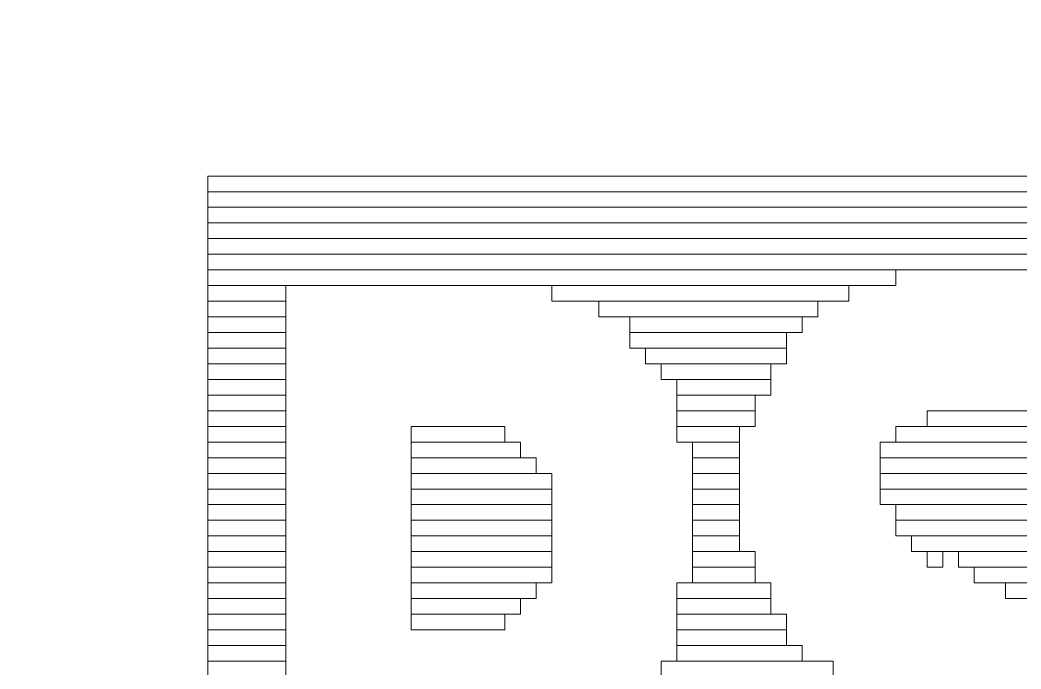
# Model space of a CAD drawing. Header units: millimetres. Extents: x -86 to 67, y -55 to 52.
# Drawn here: x -28.094 to -26.468, y -41.942 to -40.889 of the extents above; entities that cross this region are included whole.
import ezdxf

# ---------------------------------------------------------------- set-up
doc = ezdxf.new("R2010")
doc.units = ezdxf.units.MM
doc.header["$MEASUREMENT"] = 0
doc.layers.add('BG_OUTLINE', color=7, linetype='Continuous')
doc.layers.add('MA_PEN3', color=7, linetype='Continuous')

msp = doc.modelspace()

# ---------------------------------------------------------------- linework, layer by layer
at = {"layer": 'BG_OUTLINE', "color": 3, "lineweight": 9}
msp.add_open_spline([(-60.0926, 34.7331), (-60.0926, 34.7331), (63.7724, 34.7331), (63.7724, 34.7331), (63.7724, 34.7331), (64.585, 34.7336), (65.3646, 34.4113), (65.9396, 33.837), (65.9396, 33.837), (66.5146, 33.2627), (66.8379, 32.4797), (66.8384, 31.667), (66.8384, 31.667), (66.8384, 31.667), (66.8412, -52.28), (66.8412, -52.28), (66.8412, -52.28), (66.8412, -52.28), (66.8384, -52.1933), (66.8384, -52.1933), (66.8384, -52.1933), (66.8389, -53.006), (66.5166, -53.7856), (65.9424, -54.3606), (65.9424, -54.3606), (65.3681, -54.9356), (64.585, -55.2589), (63.7724, -55.2594), (63.7724, -55.2594), (63.7724, -55.2594), (-60.1869, -55.2594), (-60.1869, -55.2594), (-60.1869, -55.2594), (-60.1869, -55.2594), (-60.0853, -55.2518), (-60.0853, -55.2518), (-60.0853, -55.2518), (-60.8979, -55.2523), (-61.6775, -54.9299), (-62.2525, -54.3557), (-62.2525, -54.3557), (-62.8275, -53.7814), (-63.1508, -52.9984), (-63.1513, -52.1857), (-63.1513, -52.1857), (-63.1513, -52.1857), (-63.1587, 31.667), (-63.1587, 31.667), (-63.1587, 31.667), (-63.1592, 32.4797), (-62.8369, 33.2593), (-62.2626, 33.8343), (-62.2626, 33.8343), (-61.6883, 34.4093), (-60.9053, 34.7326), (-60.0926, 34.7331)], degree=3, knots=[0, 0, 0, 0, 0.071429, 0.071429, 0.071429, 0.071429, 0.142857, 0.142857, 0.142857, 0.142857, 0.214286, 0.214286, 0.214286, 0.214286, 0.285714, 0.285714, 0.285714, 0.285714, 0.357143, 0.357143, 0.357143, 0.357143, 0.428571, 0.428571, 0.428571, 0.428571, 0.5, 0.5, 0.5, 0.5, 0.571429, 0.571429, 0.571429, 0.571429, 0.642857, 0.642857, 0.642857, 0.642857, 0.714286, 0.714286, 0.714286, 0.714286, 0.785714, 0.785714, 0.785714, 0.785714, 0.857143, 0.857143, 0.857143, 0.857143, 0.928571, 0.928571, 0.928571, 0.928571, 1, 1, 1, 1], dxfattribs=at)
at = {"layer": 'MA_PEN3', "color": 5, "lineweight": 9}
for points in [[(-27.7892, -41.1675), (-27.7892, -41.1675), (-27.7892, -41.1421), (-27.7892, -41.1421), (-27.7892, -41.1421), (-27.7892, -41.1421), (-22.7346, -41.1421), (-22.7346, -41.1421), (-22.7346, -41.1421), (-22.7346, -41.1421), (-22.7346, -41.1675), (-22.7346, -41.1675), (-22.7346, -41.1675), (-22.7346, -41.1675), (-27.7892, -41.1675), (-27.7892, -41.1675)], [(-27.7892, -41.1929), (-27.7892, -41.1929), (-27.7892, -41.1675), (-27.7892, -41.1675), (-27.7892, -41.1675), (-27.7892, -41.1675), (-22.7346, -41.1675), (-22.7346, -41.1675), (-22.7346, -41.1675), (-22.7346, -41.1675), (-22.7346, -41.1929), (-22.7346, -41.1929), (-22.7346, -41.1929), (-22.7346, -41.1929), (-27.7892, -41.1929), (-27.7892, -41.1929)], [(-27.7892, -41.2183), (-27.7892, -41.2183), (-27.7892, -41.1929), (-27.7892, -41.1929), (-27.7892, -41.1929), (-27.7892, -41.1929), (-22.7346, -41.1929), (-22.7346, -41.1929), (-22.7346, -41.1929), (-22.7346, -41.1929), (-22.7346, -41.2183), (-22.7346, -41.2183), (-22.7346, -41.2183), (-22.7346, -41.2183), (-27.7892, -41.2183), (-27.7892, -41.2183)], [(-27.7892, -41.2437), (-27.7892, -41.2437), (-27.7892, -41.2183), (-27.7892, -41.2183), (-27.7892, -41.2183), (-27.7892, -41.2183), (-22.7346, -41.2183), (-22.7346, -41.2183), (-22.7346, -41.2183), (-22.7346, -41.2183), (-22.7346, -41.2437), (-22.7346, -41.2437), (-22.7346, -41.2437), (-22.7346, -41.2437), (-27.7892, -41.2437), (-27.7892, -41.2437)], [(-27.7892, -41.2691), (-27.7892, -41.2691), (-27.7892, -41.2437), (-27.7892, -41.2437), (-27.7892, -41.2437), (-27.7892, -41.2437), (-22.7346, -41.2437), (-22.7346, -41.2437), (-22.7346, -41.2437), (-22.7346, -41.2437), (-22.7346, -41.2691), (-22.7346, -41.2691), (-22.7346, -41.2691), (-22.7346, -41.2691), (-27.7892, -41.2691), (-27.7892, -41.2691)], [(-27.7892, -41.2945), (-27.7892, -41.2945), (-27.7892, -41.2691), (-27.7892, -41.2691), (-27.7892, -41.2691), (-27.7892, -41.2691), (-22.7346, -41.2691), (-22.7346, -41.2691), (-22.7346, -41.2691), (-22.7346, -41.2691), (-22.7346, -41.2945), (-22.7346, -41.2945), (-22.7346, -41.2945), (-22.7346, -41.2945), (-27.7892, -41.2945), (-27.7892, -41.2945)], [(-27.7892, -41.3199), (-27.7892, -41.3199), (-27.7892, -41.2945), (-27.7892, -41.2945), (-27.7892, -41.2945), (-27.7892, -41.2945), (-26.6716, -41.2945), (-26.6716, -41.2945), (-26.6716, -41.2945), (-26.6716, -41.2945), (-26.6716, -41.3199), (-26.6716, -41.3199), (-26.6716, -41.3199), (-26.6716, -41.3199), (-27.7892, -41.3199), (-27.7892, -41.3199)], [(-27.7892, -41.3453), (-27.7892, -41.3453), (-27.7892, -41.3199), (-27.7892, -41.3199), (-27.7892, -41.3199), (-27.7892, -41.3199), (-27.6622, -41.3199), (-27.6622, -41.3199), (-27.6622, -41.3199), (-27.6622, -41.3199), (-27.6622, -41.3453), (-27.6622, -41.3453), (-27.6622, -41.3453), (-27.6622, -41.3453), (-27.7892, -41.3453), (-27.7892, -41.3453)], [(-27.2304, -41.3453), (-27.2304, -41.3453), (-27.2304, -41.3199), (-27.2304, -41.3199), (-27.2304, -41.3199), (-27.2304, -41.3199), (-26.7478, -41.3199), (-26.7478, -41.3199), (-26.7478, -41.3199), (-26.7478, -41.3199), (-26.7478, -41.3453), (-26.7478, -41.3453), (-26.7478, -41.3453), (-26.7478, -41.3453), (-27.2304, -41.3453), (-27.2304, -41.3453)], [(-27.7892, -41.3707), (-27.7892, -41.3707), (-27.7892, -41.3453), (-27.7892, -41.3453), (-27.7892, -41.3453), (-27.7892, -41.3453), (-27.6622, -41.3453), (-27.6622, -41.3453), (-27.6622, -41.3453), (-27.6622, -41.3453), (-27.6622, -41.3707), (-27.6622, -41.3707), (-27.6622, -41.3707), (-27.6622, -41.3707), (-27.7892, -41.3707), (-27.7892, -41.3707)], [(-27.1542, -41.3707), (-27.1542, -41.3707), (-27.1542, -41.3453), (-27.1542, -41.3453), (-27.1542, -41.3453), (-27.1542, -41.3453), (-26.7986, -41.3453), (-26.7986, -41.3453), (-26.7986, -41.3453), (-26.7986, -41.3453), (-26.7986, -41.3707), (-26.7986, -41.3707), (-26.7986, -41.3707), (-26.7986, -41.3707), (-27.1542, -41.3707), (-27.1542, -41.3707)], [(-27.7892, -41.3961), (-27.7892, -41.3961), (-27.7892, -41.3707), (-27.7892, -41.3707), (-27.7892, -41.3707), (-27.7892, -41.3707), (-27.6622, -41.3707), (-27.6622, -41.3707), (-27.6622, -41.3707), (-27.6622, -41.3707), (-27.6622, -41.3961), (-27.6622, -41.3961), (-27.6622, -41.3961), (-27.6622, -41.3961), (-27.7892, -41.3961), (-27.7892, -41.3961)], [(-27.1034, -41.3961), (-27.1034, -41.3961), (-27.1034, -41.3707), (-27.1034, -41.3707), (-27.1034, -41.3707), (-27.1034, -41.3707), (-26.824, -41.3707), (-26.824, -41.3707), (-26.824, -41.3707), (-26.824, -41.3707), (-26.824, -41.3961), (-26.824, -41.3961), (-26.824, -41.3961), (-26.824, -41.3961), (-27.1034, -41.3961), (-27.1034, -41.3961)], [(-27.7892, -41.4215), (-27.7892, -41.4215), (-27.7892, -41.3961), (-27.7892, -41.3961), (-27.7892, -41.3961), (-27.7892, -41.3961), (-27.6622, -41.3961), (-27.6622, -41.3961), (-27.6622, -41.3961), (-27.6622, -41.3961), (-27.6622, -41.4215), (-27.6622, -41.4215), (-27.6622, -41.4215), (-27.6622, -41.4215), (-27.7892, -41.4215), (-27.7892, -41.4215)], [(-27.1034, -41.4215), (-27.1034, -41.4215), (-27.1034, -41.3961), (-27.1034, -41.3961), (-27.1034, -41.3961), (-27.1034, -41.3961), (-26.8494, -41.3961), (-26.8494, -41.3961), (-26.8494, -41.3961), (-26.8494, -41.3961), (-26.8494, -41.4215), (-26.8494, -41.4215), (-26.8494, -41.4215), (-26.8494, -41.4215), (-27.1034, -41.4215), (-27.1034, -41.4215)], [(-27.7892, -41.4469), (-27.7892, -41.4469), (-27.7892, -41.4215), (-27.7892, -41.4215), (-27.7892, -41.4215), (-27.7892, -41.4215), (-27.6622, -41.4215), (-27.6622, -41.4215), (-27.6622, -41.4215), (-27.6622, -41.4215), (-27.6622, -41.4469), (-27.6622, -41.4469), (-27.6622, -41.4469), (-27.6622, -41.4469), (-27.7892, -41.4469), (-27.7892, -41.4469)], [(-27.078, -41.4469), (-27.078, -41.4469), (-27.078, -41.4215), (-27.078, -41.4215), (-27.078, -41.4215), (-27.078, -41.4215), (-26.8494, -41.4215), (-26.8494, -41.4215), (-26.8494, -41.4215), (-26.8494, -41.4215), (-26.8494, -41.4469), (-26.8494, -41.4469), (-26.8494, -41.4469), (-26.8494, -41.4469), (-27.078, -41.4469), (-27.078, -41.4469)], [(-27.7892, -41.4723), (-27.7892, -41.4723), (-27.7892, -41.4469), (-27.7892, -41.4469), (-27.7892, -41.4469), (-27.7892, -41.4469), (-27.6622, -41.4469), (-27.6622, -41.4469), (-27.6622, -41.4469), (-27.6622, -41.4469), (-27.6622, -41.4723), (-27.6622, -41.4723), (-27.6622, -41.4723), (-27.6622, -41.4723), (-27.7892, -41.4723), (-27.7892, -41.4723)], [(-27.0526, -41.4723), (-27.0526, -41.4723), (-27.0526, -41.4469), (-27.0526, -41.4469), (-27.0526, -41.4469), (-27.0526, -41.4469), (-26.8748, -41.4469), (-26.8748, -41.4469), (-26.8748, -41.4469), (-26.8748, -41.4469), (-26.8748, -41.4723), (-26.8748, -41.4723), (-26.8748, -41.4723), (-26.8748, -41.4723), (-27.0526, -41.4723), (-27.0526, -41.4723)], [(-27.7892, -41.4977), (-27.7892, -41.4977), (-27.7892, -41.4723), (-27.7892, -41.4723), (-27.7892, -41.4723), (-27.7892, -41.4723), (-27.6622, -41.4723), (-27.6622, -41.4723), (-27.6622, -41.4723), (-27.6622, -41.4723), (-27.6622, -41.4977), (-27.6622, -41.4977), (-27.6622, -41.4977), (-27.6622, -41.4977), (-27.7892, -41.4977), (-27.7892, -41.4977)], [(-27.0272, -41.4977), (-27.0272, -41.4977), (-27.0272, -41.4723), (-27.0272, -41.4723), (-27.0272, -41.4723), (-27.0272, -41.4723), (-26.8748, -41.4723), (-26.8748, -41.4723), (-26.8748, -41.4723), (-26.8748, -41.4723), (-26.8748, -41.4977), (-26.8748, -41.4977), (-26.8748, -41.4977), (-26.8748, -41.4977), (-27.0272, -41.4977), (-27.0272, -41.4977)], [(-27.7892, -41.5231), (-27.7892, -41.5231), (-27.7892, -41.4977), (-27.7892, -41.4977), (-27.7892, -41.4977), (-27.7892, -41.4977), (-27.6622, -41.4977), (-27.6622, -41.4977), (-27.6622, -41.4977), (-27.6622, -41.4977), (-27.6622, -41.5231), (-27.6622, -41.5231), (-27.6622, -41.5231), (-27.6622, -41.5231), (-27.7892, -41.5231), (-27.7892, -41.5231)], [(-27.0272, -41.5231), (-27.0272, -41.5231), (-27.0272, -41.4977), (-27.0272, -41.4977), (-27.0272, -41.4977), (-27.0272, -41.4977), (-26.9002, -41.4977), (-26.9002, -41.4977), (-26.9002, -41.4977), (-26.9002, -41.4977), (-26.9002, -41.5231), (-26.9002, -41.5231), (-26.9002, -41.5231), (-26.9002, -41.5231), (-27.0272, -41.5231), (-27.0272, -41.5231)], [(-27.7892, -41.5485), (-27.7892, -41.5485), (-27.7892, -41.5231), (-27.7892, -41.5231), (-27.7892, -41.5231), (-27.7892, -41.5231), (-27.6622, -41.5231), (-27.6622, -41.5231), (-27.6622, -41.5231), (-27.6622, -41.5231), (-27.6622, -41.5485), (-27.6622, -41.5485), (-27.6622, -41.5485), (-27.6622, -41.5485), (-27.7892, -41.5485), (-27.7892, -41.5485)], [(-27.0272, -41.5485), (-27.0272, -41.5485), (-27.0272, -41.5231), (-27.0272, -41.5231), (-27.0272, -41.5231), (-27.0272, -41.5231), (-26.9002, -41.5231), (-26.9002, -41.5231), (-26.9002, -41.5231), (-26.9002, -41.5231), (-26.9002, -41.5485), (-26.9002, -41.5485), (-26.9002, -41.5485), (-26.9002, -41.5485), (-27.0272, -41.5485), (-27.0272, -41.5485)], [(-26.6208, -41.5485), (-26.6208, -41.5485), (-26.6208, -41.5231), (-26.6208, -41.5231), (-26.6208, -41.5231), (-26.6208, -41.5231), (-26.443, -41.5231), (-26.443, -41.5231), (-26.443, -41.5231), (-26.443, -41.5231), (-26.443, -41.5485), (-26.443, -41.5485), (-26.443, -41.5485), (-26.443, -41.5485), (-26.6208, -41.5485), (-26.6208, -41.5485)], [(-27.7892, -41.5739), (-27.7892, -41.5739), (-27.7892, -41.5485), (-27.7892, -41.5485), (-27.7892, -41.5485), (-27.7892, -41.5485), (-27.6622, -41.5485), (-27.6622, -41.5485), (-27.6622, -41.5485), (-27.6622, -41.5485), (-27.6622, -41.5739), (-27.6622, -41.5739), (-27.6622, -41.5739), (-27.6622, -41.5739), (-27.7892, -41.5739), (-27.7892, -41.5739)], [(-27.459, -41.5739), (-27.459, -41.5739), (-27.459, -41.5485), (-27.459, -41.5485), (-27.459, -41.5485), (-27.459, -41.5485), (-27.3066, -41.5485), (-27.3066, -41.5485), (-27.3066, -41.5485), (-27.3066, -41.5485), (-27.3066, -41.5739), (-27.3066, -41.5739), (-27.3066, -41.5739), (-27.3066, -41.5739), (-27.459, -41.5739), (-27.459, -41.5739)], [(-27.0272, -41.5739), (-27.0272, -41.5739), (-27.0272, -41.5485), (-27.0272, -41.5485), (-27.0272, -41.5485), (-27.0272, -41.5485), (-26.9256, -41.5485), (-26.9256, -41.5485), (-26.9256, -41.5485), (-26.9256, -41.5485), (-26.9256, -41.5739), (-26.9256, -41.5739), (-26.9256, -41.5739), (-26.9256, -41.5739), (-27.0272, -41.5739), (-27.0272, -41.5739)], [(-26.6716, -41.5739), (-26.6716, -41.5739), (-26.6716, -41.5485), (-26.6716, -41.5485), (-26.6716, -41.5485), (-26.6716, -41.5485), (-26.3922, -41.5485), (-26.3922, -41.5485), (-26.3922, -41.5485), (-26.3922, -41.5485), (-26.3922, -41.5739), (-26.3922, -41.5739), (-26.3922, -41.5739), (-26.3922, -41.5739), (-26.6716, -41.5739), (-26.6716, -41.5739)], [(-27.7892, -41.5993), (-27.7892, -41.5993), (-27.7892, -41.5739), (-27.7892, -41.5739), (-27.7892, -41.5739), (-27.7892, -41.5739), (-27.6622, -41.5739), (-27.6622, -41.5739), (-27.6622, -41.5739), (-27.6622, -41.5739), (-27.6622, -41.5993), (-27.6622, -41.5993), (-27.6622, -41.5993), (-27.6622, -41.5993), (-27.7892, -41.5993), (-27.7892, -41.5993)], [(-27.459, -41.5993), (-27.459, -41.5993), (-27.459, -41.5739), (-27.459, -41.5739), (-27.459, -41.5739), (-27.459, -41.5739), (-27.2812, -41.5739), (-27.2812, -41.5739), (-27.2812, -41.5739), (-27.2812, -41.5739), (-27.2812, -41.5993), (-27.2812, -41.5993), (-27.2812, -41.5993), (-27.2812, -41.5993), (-27.459, -41.5993), (-27.459, -41.5993)], [(-27.0018, -41.5993), (-27.0018, -41.5993), (-27.0018, -41.5739), (-27.0018, -41.5739), (-27.0018, -41.5739), (-27.0018, -41.5739), (-26.9256, -41.5739), (-26.9256, -41.5739), (-26.9256, -41.5739), (-26.9256, -41.5739), (-26.9256, -41.5993), (-26.9256, -41.5993), (-26.9256, -41.5993), (-26.9256, -41.5993), (-27.0018, -41.5993), (-27.0018, -41.5993)], [(-26.697, -41.5993), (-26.697, -41.5993), (-26.697, -41.5739), (-26.697, -41.5739), (-26.697, -41.5739), (-26.697, -41.5739), (-26.3414, -41.5739), (-26.3414, -41.5739), (-26.3414, -41.5739), (-26.3414, -41.5739), (-26.3414, -41.5993), (-26.3414, -41.5993), (-26.3414, -41.5993), (-26.3414, -41.5993), (-26.697, -41.5993), (-26.697, -41.5993)], [(-27.7892, -41.6247), (-27.7892, -41.6247), (-27.7892, -41.5993), (-27.7892, -41.5993), (-27.7892, -41.5993), (-27.7892, -41.5993), (-27.6622, -41.5993), (-27.6622, -41.5993), (-27.6622, -41.5993), (-27.6622, -41.5993), (-27.6622, -41.6247), (-27.6622, -41.6247), (-27.6622, -41.6247), (-27.6622, -41.6247), (-27.7892, -41.6247), (-27.7892, -41.6247)], [(-27.459, -41.6247), (-27.459, -41.6247), (-27.459, -41.5993), (-27.459, -41.5993), (-27.459, -41.5993), (-27.459, -41.5993), (-27.2558, -41.5993), (-27.2558, -41.5993), (-27.2558, -41.5993), (-27.2558, -41.5993), (-27.2558, -41.6247), (-27.2558, -41.6247), (-27.2558, -41.6247), (-27.2558, -41.6247), (-27.459, -41.6247), (-27.459, -41.6247)], [(-27.0018, -41.6247), (-27.0018, -41.6247), (-27.0018, -41.5993), (-27.0018, -41.5993), (-27.0018, -41.5993), (-27.0018, -41.5993), (-26.9256, -41.5993), (-26.9256, -41.5993), (-26.9256, -41.5993), (-26.9256, -41.5993), (-26.9256, -41.6247), (-26.9256, -41.6247), (-26.9256, -41.6247), (-26.9256, -41.6247), (-27.0018, -41.6247), (-27.0018, -41.6247)], [(-26.697, -41.6247), (-26.697, -41.6247), (-26.697, -41.5993), (-26.697, -41.5993), (-26.697, -41.5993), (-26.697, -41.5993), (-25.7572, -41.5993), (-25.7572, -41.5993), (-25.7572, -41.5993), (-25.7572, -41.5993), (-25.7572, -41.6247), (-25.7572, -41.6247), (-25.7572, -41.6247), (-25.7572, -41.6247), (-26.697, -41.6247), (-26.697, -41.6247)], [(-27.7892, -41.6501), (-27.7892, -41.6501), (-27.7892, -41.6247), (-27.7892, -41.6247), (-27.7892, -41.6247), (-27.7892, -41.6247), (-27.6622, -41.6247), (-27.6622, -41.6247), (-27.6622, -41.6247), (-27.6622, -41.6247), (-27.6622, -41.6501), (-27.6622, -41.6501), (-27.6622, -41.6501), (-27.6622, -41.6501), (-27.7892, -41.6501), (-27.7892, -41.6501)], [(-27.459, -41.6501), (-27.459, -41.6501), (-27.459, -41.6247), (-27.459, -41.6247), (-27.459, -41.6247), (-27.459, -41.6247), (-27.2304, -41.6247), (-27.2304, -41.6247), (-27.2304, -41.6247), (-27.2304, -41.6247), (-27.2304, -41.6501), (-27.2304, -41.6501), (-27.2304, -41.6501), (-27.2304, -41.6501), (-27.459, -41.6501), (-27.459, -41.6501)], [(-27.0018, -41.6501), (-27.0018, -41.6501), (-27.0018, -41.6247), (-27.0018, -41.6247), (-27.0018, -41.6247), (-27.0018, -41.6247), (-26.9256, -41.6247), (-26.9256, -41.6247), (-26.9256, -41.6247), (-26.9256, -41.6247), (-26.9256, -41.6501), (-26.9256, -41.6501), (-26.9256, -41.6501), (-26.9256, -41.6501), (-27.0018, -41.6501), (-27.0018, -41.6501)], [(-26.697, -41.6501), (-26.697, -41.6501), (-26.697, -41.6247), (-26.697, -41.6247), (-26.697, -41.6247), (-26.697, -41.6247), (-25.7572, -41.6247), (-25.7572, -41.6247), (-25.7572, -41.6247), (-25.7572, -41.6247), (-25.7572, -41.6501), (-25.7572, -41.6501), (-25.7572, -41.6501), (-25.7572, -41.6501), (-26.697, -41.6501), (-26.697, -41.6501)], [(-27.7892, -41.6755), (-27.7892, -41.6755), (-27.7892, -41.6501), (-27.7892, -41.6501), (-27.7892, -41.6501), (-27.7892, -41.6501), (-27.6622, -41.6501), (-27.6622, -41.6501), (-27.6622, -41.6501), (-27.6622, -41.6501), (-27.6622, -41.6755), (-27.6622, -41.6755), (-27.6622, -41.6755), (-27.6622, -41.6755), (-27.7892, -41.6755), (-27.7892, -41.6755)], [(-27.459, -41.6755), (-27.459, -41.6755), (-27.459, -41.6501), (-27.459, -41.6501), (-27.459, -41.6501), (-27.459, -41.6501), (-27.2304, -41.6501), (-27.2304, -41.6501), (-27.2304, -41.6501), (-27.2304, -41.6501), (-27.2304, -41.6755), (-27.2304, -41.6755), (-27.2304, -41.6755), (-27.2304, -41.6755), (-27.459, -41.6755), (-27.459, -41.6755)], [(-27.0018, -41.6755), (-27.0018, -41.6755), (-27.0018, -41.6501), (-27.0018, -41.6501), (-27.0018, -41.6501), (-27.0018, -41.6501), (-26.9256, -41.6501), (-26.9256, -41.6501), (-26.9256, -41.6501), (-26.9256, -41.6501), (-26.9256, -41.6755), (-26.9256, -41.6755), (-26.9256, -41.6755), (-26.9256, -41.6755), (-27.0018, -41.6755), (-27.0018, -41.6755)], [(-26.697, -41.6755), (-26.697, -41.6755), (-26.697, -41.6501), (-26.697, -41.6501), (-26.697, -41.6501), (-26.697, -41.6501), (-25.7572, -41.6501), (-25.7572, -41.6501), (-25.7572, -41.6501), (-25.7572, -41.6501), (-25.7572, -41.6755), (-25.7572, -41.6755), (-25.7572, -41.6755), (-25.7572, -41.6755), (-26.697, -41.6755), (-26.697, -41.6755)], [(-27.7892, -41.7009), (-27.7892, -41.7009), (-27.7892, -41.6755), (-27.7892, -41.6755), (-27.7892, -41.6755), (-27.7892, -41.6755), (-27.6622, -41.6755), (-27.6622, -41.6755), (-27.6622, -41.6755), (-27.6622, -41.6755), (-27.6622, -41.7009), (-27.6622, -41.7009), (-27.6622, -41.7009), (-27.6622, -41.7009), (-27.7892, -41.7009), (-27.7892, -41.7009)], [(-27.459, -41.7009), (-27.459, -41.7009), (-27.459, -41.6755), (-27.459, -41.6755), (-27.459, -41.6755), (-27.459, -41.6755), (-27.2304, -41.6755), (-27.2304, -41.6755), (-27.2304, -41.6755), (-27.2304, -41.6755), (-27.2304, -41.7009), (-27.2304, -41.7009), (-27.2304, -41.7009), (-27.2304, -41.7009), (-27.459, -41.7009), (-27.459, -41.7009)], [(-27.0018, -41.7009), (-27.0018, -41.7009), (-27.0018, -41.6755), (-27.0018, -41.6755), (-27.0018, -41.6755), (-27.0018, -41.6755), (-26.9256, -41.6755), (-26.9256, -41.6755), (-26.9256, -41.6755), (-26.9256, -41.6755), (-26.9256, -41.7009), (-26.9256, -41.7009), (-26.9256, -41.7009), (-26.9256, -41.7009), (-27.0018, -41.7009), (-27.0018, -41.7009)], [(-26.6716, -41.7009), (-26.6716, -41.7009), (-26.6716, -41.6755), (-26.6716, -41.6755), (-26.6716, -41.6755), (-26.6716, -41.6755), (-25.7572, -41.6755), (-25.7572, -41.6755), (-25.7572, -41.6755), (-25.7572, -41.6755), (-25.7572, -41.7009), (-25.7572, -41.7009), (-25.7572, -41.7009), (-25.7572, -41.7009), (-26.6716, -41.7009), (-26.6716, -41.7009)], [(-27.7892, -41.7263), (-27.7892, -41.7263), (-27.7892, -41.7009), (-27.7892, -41.7009), (-27.7892, -41.7009), (-27.7892, -41.7009), (-27.6622, -41.7009), (-27.6622, -41.7009), (-27.6622, -41.7009), (-27.6622, -41.7009), (-27.6622, -41.7263), (-27.6622, -41.7263), (-27.6622, -41.7263), (-27.6622, -41.7263), (-27.7892, -41.7263), (-27.7892, -41.7263)], [(-27.459, -41.7263), (-27.459, -41.7263), (-27.459, -41.7009), (-27.459, -41.7009), (-27.459, -41.7009), (-27.459, -41.7009), (-27.2304, -41.7009), (-27.2304, -41.7009), (-27.2304, -41.7009), (-27.2304, -41.7009), (-27.2304, -41.7263), (-27.2304, -41.7263), (-27.2304, -41.7263), (-27.2304, -41.7263), (-27.459, -41.7263), (-27.459, -41.7263)], [(-27.0018, -41.7263), (-27.0018, -41.7263), (-27.0018, -41.7009), (-27.0018, -41.7009), (-27.0018, -41.7009), (-27.0018, -41.7009), (-26.9256, -41.7009), (-26.9256, -41.7009), (-26.9256, -41.7009), (-26.9256, -41.7009), (-26.9256, -41.7263), (-26.9256, -41.7263), (-26.9256, -41.7263), (-26.9256, -41.7263), (-27.0018, -41.7263), (-27.0018, -41.7263)], [(-26.6716, -41.7263), (-26.6716, -41.7263), (-26.6716, -41.7009), (-26.6716, -41.7009), (-26.6716, -41.7009), (-26.6716, -41.7009), (-25.7572, -41.7009), (-25.7572, -41.7009), (-25.7572, -41.7009), (-25.7572, -41.7009), (-25.7572, -41.7263), (-25.7572, -41.7263), (-25.7572, -41.7263), (-25.7572, -41.7263), (-26.6716, -41.7263), (-26.6716, -41.7263)], [(-27.7892, -41.7517), (-27.7892, -41.7517), (-27.7892, -41.7263), (-27.7892, -41.7263), (-27.7892, -41.7263), (-27.7892, -41.7263), (-27.6622, -41.7263), (-27.6622, -41.7263), (-27.6622, -41.7263), (-27.6622, -41.7263), (-27.6622, -41.7517), (-27.6622, -41.7517), (-27.6622, -41.7517), (-27.6622, -41.7517), (-27.7892, -41.7517), (-27.7892, -41.7517)], [(-27.459, -41.7517), (-27.459, -41.7517), (-27.459, -41.7263), (-27.459, -41.7263), (-27.459, -41.7263), (-27.459, -41.7263), (-27.2304, -41.7263), (-27.2304, -41.7263), (-27.2304, -41.7263), (-27.2304, -41.7263), (-27.2304, -41.7517), (-27.2304, -41.7517), (-27.2304, -41.7517), (-27.2304, -41.7517), (-27.459, -41.7517), (-27.459, -41.7517)], [(-27.0018, -41.7517), (-27.0018, -41.7517), (-27.0018, -41.7263), (-27.0018, -41.7263), (-27.0018, -41.7263), (-27.0018, -41.7263), (-26.9256, -41.7263), (-26.9256, -41.7263), (-26.9256, -41.7263), (-26.9256, -41.7263), (-26.9256, -41.7517), (-26.9256, -41.7517), (-26.9256, -41.7517), (-26.9256, -41.7517), (-27.0018, -41.7517), (-27.0018, -41.7517)], [(-26.6462, -41.7517), (-26.6462, -41.7517), (-26.6462, -41.7263), (-26.6462, -41.7263), (-26.6462, -41.7263), (-26.6462, -41.7263), (-25.7572, -41.7263), (-25.7572, -41.7263), (-25.7572, -41.7263), (-25.7572, -41.7263), (-25.7572, -41.7517), (-25.7572, -41.7517), (-25.7572, -41.7517), (-25.7572, -41.7517), (-26.6462, -41.7517), (-26.6462, -41.7517)], [(-27.7892, -41.7771), (-27.7892, -41.7771), (-27.7892, -41.7517), (-27.7892, -41.7517), (-27.7892, -41.7517), (-27.7892, -41.7517), (-27.6622, -41.7517), (-27.6622, -41.7517), (-27.6622, -41.7517), (-27.6622, -41.7517), (-27.6622, -41.7771), (-27.6622, -41.7771), (-27.6622, -41.7771), (-27.6622, -41.7771), (-27.7892, -41.7771), (-27.7892, -41.7771)], [(-27.459, -41.7771), (-27.459, -41.7771), (-27.459, -41.7517), (-27.459, -41.7517), (-27.459, -41.7517), (-27.459, -41.7517), (-27.2304, -41.7517), (-27.2304, -41.7517), (-27.2304, -41.7517), (-27.2304, -41.7517), (-27.2304, -41.7771), (-27.2304, -41.7771), (-27.2304, -41.7771), (-27.2304, -41.7771), (-27.459, -41.7771), (-27.459, -41.7771)], [(-27.0018, -41.7771), (-27.0018, -41.7771), (-27.0018, -41.7517), (-27.0018, -41.7517), (-27.0018, -41.7517), (-27.0018, -41.7517), (-26.9002, -41.7517), (-26.9002, -41.7517), (-26.9002, -41.7517), (-26.9002, -41.7517), (-26.9002, -41.7771), (-26.9002, -41.7771), (-26.9002, -41.7771), (-26.9002, -41.7771), (-27.0018, -41.7771), (-27.0018, -41.7771)], [(-26.6208, -41.7771), (-26.6208, -41.7771), (-26.6208, -41.7517), (-26.6208, -41.7517), (-26.6208, -41.7517), (-26.6208, -41.7517), (-26.5954, -41.7517), (-26.5954, -41.7517), (-26.5954, -41.7517), (-26.5954, -41.7517), (-26.5954, -41.7771), (-26.5954, -41.7771), (-26.5954, -41.7771), (-26.5954, -41.7771), (-26.6208, -41.7771), (-26.6208, -41.7771)], [(-26.57, -41.7771), (-26.57, -41.7771), (-26.57, -41.7517), (-26.57, -41.7517), (-26.57, -41.7517), (-26.57, -41.7517), (-25.7572, -41.7517), (-25.7572, -41.7517), (-25.7572, -41.7517), (-25.7572, -41.7517), (-25.7572, -41.7771), (-25.7572, -41.7771), (-25.7572, -41.7771), (-25.7572, -41.7771), (-26.57, -41.7771), (-26.57, -41.7771)], [(-27.7892, -41.8025), (-27.7892, -41.8025), (-27.7892, -41.7771), (-27.7892, -41.7771), (-27.7892, -41.7771), (-27.7892, -41.7771), (-27.6622, -41.7771), (-27.6622, -41.7771), (-27.6622, -41.7771), (-27.6622, -41.7771), (-27.6622, -41.8025), (-27.6622, -41.8025), (-27.6622, -41.8025), (-27.6622, -41.8025), (-27.7892, -41.8025), (-27.7892, -41.8025)], [(-27.459, -41.8025), (-27.459, -41.8025), (-27.459, -41.7771), (-27.459, -41.7771), (-27.459, -41.7771), (-27.459, -41.7771), (-27.2304, -41.7771), (-27.2304, -41.7771), (-27.2304, -41.7771), (-27.2304, -41.7771), (-27.2304, -41.8025), (-27.2304, -41.8025), (-27.2304, -41.8025), (-27.2304, -41.8025), (-27.459, -41.8025), (-27.459, -41.8025)], [(-27.0018, -41.8025), (-27.0018, -41.8025), (-27.0018, -41.7771), (-27.0018, -41.7771), (-27.0018, -41.7771), (-27.0018, -41.7771), (-26.9002, -41.7771), (-26.9002, -41.7771), (-26.9002, -41.7771), (-26.9002, -41.7771), (-26.9002, -41.8025), (-26.9002, -41.8025), (-26.9002, -41.8025), (-26.9002, -41.8025), (-27.0018, -41.8025), (-27.0018, -41.8025)], [(-26.5446, -41.8025), (-26.5446, -41.8025), (-26.5446, -41.7771), (-26.5446, -41.7771), (-26.5446, -41.7771), (-26.5446, -41.7771), (-25.7572, -41.7771), (-25.7572, -41.7771), (-25.7572, -41.7771), (-25.7572, -41.7771), (-25.7572, -41.8025), (-25.7572, -41.8025), (-25.7572, -41.8025), (-25.7572, -41.8025), (-26.5446, -41.8025), (-26.5446, -41.8025)], [(-27.7892, -41.8279), (-27.7892, -41.8279), (-27.7892, -41.8025), (-27.7892, -41.8025), (-27.7892, -41.8025), (-27.7892, -41.8025), (-27.6622, -41.8025), (-27.6622, -41.8025), (-27.6622, -41.8025), (-27.6622, -41.8025), (-27.6622, -41.8279), (-27.6622, -41.8279), (-27.6622, -41.8279), (-27.6622, -41.8279), (-27.7892, -41.8279), (-27.7892, -41.8279)], [(-27.459, -41.8279), (-27.459, -41.8279), (-27.459, -41.8025), (-27.459, -41.8025), (-27.459, -41.8025), (-27.459, -41.8025), (-27.2558, -41.8025), (-27.2558, -41.8025), (-27.2558, -41.8025), (-27.2558, -41.8025), (-27.2558, -41.8279), (-27.2558, -41.8279), (-27.2558, -41.8279), (-27.2558, -41.8279), (-27.459, -41.8279), (-27.459, -41.8279)], [(-27.0272, -41.8279), (-27.0272, -41.8279), (-27.0272, -41.8025), (-27.0272, -41.8025), (-27.0272, -41.8025), (-27.0272, -41.8025), (-26.8748, -41.8025), (-26.8748, -41.8025), (-26.8748, -41.8025), (-26.8748, -41.8025), (-26.8748, -41.8279), (-26.8748, -41.8279), (-26.8748, -41.8279), (-26.8748, -41.8279), (-27.0272, -41.8279), (-27.0272, -41.8279)], [(-26.4938, -41.8279), (-26.4938, -41.8279), (-26.4938, -41.8025), (-26.4938, -41.8025), (-26.4938, -41.8025), (-26.4938, -41.8025), (-25.7572, -41.8025), (-25.7572, -41.8025), (-25.7572, -41.8025), (-25.7572, -41.8025), (-25.7572, -41.8279), (-25.7572, -41.8279), (-25.7572, -41.8279), (-25.7572, -41.8279), (-26.4938, -41.8279), (-26.4938, -41.8279)], [(-27.7892, -41.8533), (-27.7892, -41.8533), (-27.7892, -41.8279), (-27.7892, -41.8279), (-27.7892, -41.8279), (-27.7892, -41.8279), (-27.6622, -41.8279), (-27.6622, -41.8279), (-27.6622, -41.8279), (-27.6622, -41.8279), (-27.6622, -41.8533), (-27.6622, -41.8533), (-27.6622, -41.8533), (-27.6622, -41.8533), (-27.7892, -41.8533), (-27.7892, -41.8533)], [(-27.459, -41.8533), (-27.459, -41.8533), (-27.459, -41.8279), (-27.459, -41.8279), (-27.459, -41.8279), (-27.459, -41.8279), (-27.2812, -41.8279), (-27.2812, -41.8279), (-27.2812, -41.8279), (-27.2812, -41.8279), (-27.2812, -41.8533), (-27.2812, -41.8533), (-27.2812, -41.8533), (-27.2812, -41.8533), (-27.459, -41.8533), (-27.459, -41.8533)], [(-27.0272, -41.8533), (-27.0272, -41.8533), (-27.0272, -41.8279), (-27.0272, -41.8279), (-27.0272, -41.8279), (-27.0272, -41.8279), (-26.8748, -41.8279), (-26.8748, -41.8279), (-26.8748, -41.8279), (-26.8748, -41.8279), (-26.8748, -41.8533), (-26.8748, -41.8533), (-26.8748, -41.8533), (-26.8748, -41.8533), (-27.0272, -41.8533), (-27.0272, -41.8533)], [(-27.7892, -41.8787), (-27.7892, -41.8787), (-27.7892, -41.8533), (-27.7892, -41.8533), (-27.7892, -41.8533), (-27.7892, -41.8533), (-27.6622, -41.8533), (-27.6622, -41.8533), (-27.6622, -41.8533), (-27.6622, -41.8533), (-27.6622, -41.8787), (-27.6622, -41.8787), (-27.6622, -41.8787), (-27.6622, -41.8787), (-27.7892, -41.8787), (-27.7892, -41.8787)], [(-27.459, -41.8787), (-27.459, -41.8787), (-27.459, -41.8533), (-27.459, -41.8533), (-27.459, -41.8533), (-27.459, -41.8533), (-27.3066, -41.8533), (-27.3066, -41.8533), (-27.3066, -41.8533), (-27.3066, -41.8533), (-27.3066, -41.8787), (-27.3066, -41.8787), (-27.3066, -41.8787), (-27.3066, -41.8787), (-27.459, -41.8787), (-27.459, -41.8787)], [(-27.0272, -41.8787), (-27.0272, -41.8787), (-27.0272, -41.8533), (-27.0272, -41.8533), (-27.0272, -41.8533), (-27.0272, -41.8533), (-26.8494, -41.8533), (-26.8494, -41.8533), (-26.8494, -41.8533), (-26.8494, -41.8533), (-26.8494, -41.8787), (-26.8494, -41.8787), (-26.8494, -41.8787), (-26.8494, -41.8787), (-27.0272, -41.8787), (-27.0272, -41.8787)], [(-27.7892, -41.9041), (-27.7892, -41.9041), (-27.7892, -41.8787), (-27.7892, -41.8787), (-27.7892, -41.8787), (-27.7892, -41.8787), (-27.6622, -41.8787), (-27.6622, -41.8787), (-27.6622, -41.8787), (-27.6622, -41.8787), (-27.6622, -41.9041), (-27.6622, -41.9041), (-27.6622, -41.9041), (-27.6622, -41.9041), (-27.7892, -41.9041), (-27.7892, -41.9041)], [(-27.0272, -41.9041), (-27.0272, -41.9041), (-27.0272, -41.8787), (-27.0272, -41.8787), (-27.0272, -41.8787), (-27.0272, -41.8787), (-26.8494, -41.8787), (-26.8494, -41.8787), (-26.8494, -41.8787), (-26.8494, -41.8787), (-26.8494, -41.9041), (-26.8494, -41.9041), (-26.8494, -41.9041), (-26.8494, -41.9041), (-27.0272, -41.9041), (-27.0272, -41.9041)], [(-27.7892, -41.9295), (-27.7892, -41.9295), (-27.7892, -41.9041), (-27.7892, -41.9041), (-27.7892, -41.9041), (-27.7892, -41.9041), (-27.6622, -41.9041), (-27.6622, -41.9041), (-27.6622, -41.9041), (-27.6622, -41.9041), (-27.6622, -41.9295), (-27.6622, -41.9295), (-27.6622, -41.9295), (-27.6622, -41.9295), (-27.7892, -41.9295), (-27.7892, -41.9295)], [(-27.0272, -41.9295), (-27.0272, -41.9295), (-27.0272, -41.9041), (-27.0272, -41.9041), (-27.0272, -41.9041), (-27.0272, -41.9041), (-26.824, -41.9041), (-26.824, -41.9041), (-26.824, -41.9041), (-26.824, -41.9041), (-26.824, -41.9295), (-26.824, -41.9295), (-26.824, -41.9295), (-26.824, -41.9295), (-27.0272, -41.9295), (-27.0272, -41.9295)], [(-27.7892, -41.9549), (-27.7892, -41.9549), (-27.7892, -41.9295), (-27.7892, -41.9295), (-27.7892, -41.9295), (-27.7892, -41.9295), (-27.6622, -41.9295), (-27.6622, -41.9295), (-27.6622, -41.9295), (-27.6622, -41.9295), (-27.6622, -41.9549), (-27.6622, -41.9549), (-27.6622, -41.9549), (-27.6622, -41.9549), (-27.7892, -41.9549), (-27.7892, -41.9549)], [(-27.0526, -41.9549), (-27.0526, -41.9549), (-27.0526, -41.9295), (-27.0526, -41.9295), (-27.0526, -41.9295), (-27.0526, -41.9295), (-26.7732, -41.9295), (-26.7732, -41.9295), (-26.7732, -41.9295), (-26.7732, -41.9295), (-26.7732, -41.9549), (-26.7732, -41.9549), (-26.7732, -41.9549), (-26.7732, -41.9549), (-27.0526, -41.9549), (-27.0526, -41.9549)]]:
    msp.add_open_spline(points, degree=3, knots=[0, 0, 0, 0, 0.25, 0.25, 0.25, 0.25, 0.5, 0.5, 0.5, 0.5, 0.75, 0.75, 0.75, 0.75, 1, 1, 1, 1], dxfattribs=at)

doc.saveas('drawing.dxf')
